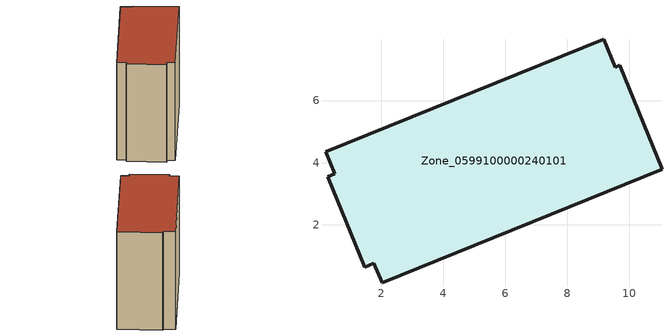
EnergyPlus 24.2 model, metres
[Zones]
Zone_0599100000240101
 floor ground (C_G): 9.17,7.98 9.54,7.08 9.69,7.13 11.05,3.78 2.03,0.12 1.76,0.76 1.47,0.63 0.29,3.55 0.51,3.64 0.21,4.34 z2.9
 wall outside (C_F): 0.51,3.64 0.29,3.55 1.47,0.63 1.76,0.76 2.03,0.12 11.05,3.78 9.69,7.13 9.54,7.08 9.17,7.98 0.21,4.34 0.51,3.64 z2.9:11.44
 roof outside (C_R): 9.54,7.08 9.17,7.98 0.21,4.34 0.51,3.64 0.29,3.55 1.47,0.63 1.76,0.76 2.03,0.12 11.05,3.78 9.69,7.13 z11.44
[BUILDING]
Pand.0599100000240101: North Axis=0; Terrain=City; Loads Convergence Tolerance Value=0.04; Temperature Convergence Tolerance Value=0.4; Solar Distribution=FullExterior; Maximum Number of Warmup Days=25; Minimum Number of Warmup Days=1
[Site:Location]
Rotterdam.The.Hague.AP_ZH_NLD Design_Conditions: Latitude=51.96; Longitude=4.45; Time Zone=1; Elevation=-4.5
[SITE:GROUNDTEMPERATURE:BUILDINGSURFACE]
18, 18, 18, 18, 18, 18, 18, 18, 18, 18, 18, 18
[MATERIAL] Thermal Absorptance=0.9; Solar Absorptance=0.7; Visible Absorptance=0.7
Name | Roughness | Thickness | Conductivity | Density | Specific Heat
G.TI.1946-1964 | MediumSmooth | 0.15 | 1 | 540 | 1210
F.TI.1946-1964 | Rough | 0.3 | 0.857143 | 1920 | 840
R.TI.1946-1964 | MediumRough | 0.2 | 0.277778 | 1500 | 1000
[CONSTRUCTION]
C_G: G.TI.1946-1964
C_F: F.TI.1946-1964
C_R: R.TI.1946-1964
[ZONE]
Zone_0599100000240101: Type=1; Multiplier=1; Ceiling Height=Autocalculate; Volume=Autocalculate; Floor Area=autocalculate; Part of Total Floor Area=Yes
[ZONEINFILTRATION:DESIGNFLOWRATE]
Infil_Zone_0599100000240101: Zone or ZoneList or Space or SpaceList=Zone_0599100000240101; Schedule=AlwaysOn; Design Flow Rate Calculation Method=Flow/Area; Flow Rate per Floor Area=0.003; Constant Term Coefficient=1; Temperature Term Coefficient=0; Velocity Term Coefficient=0; Velocity Squared Term Coefficient=0
[HVACTEMPLATE:ZONE:IDEALLOADSAIRSYSTEM]
Zone_0599100000240101: Maximum Heating Supply Air Temperature=50; Minimum Cooling Supply Air Temperature=13; Maximum Heating Supply Air Humidity Ratio=0.0156; Minimum Cooling Supply Air Humidity Ratio=0.0077; Heating Limit=NoLimit; Cooling Limit=NoLimit; Dehumidification Control Type=ConstantSensibleHeatRatio; Cooling Sensible Heat Ratio=0.7; Dehumidification Setpoint=60; Humidification Control Type=None; Humidification Setpoint=30; Outdoor Air Method=None; Outdoor Air Flow Rate per Person=0.00944; Outdoor Air Flow Rate per Zone Floor Area=0; Outdoor Air Flow Rate per Zone=0; Demand Controlled Ventilation Type=None; Outdoor Air Economizer Type=NoEconomizer; Heat Recovery Type=None; Sensible Heat Recovery Effectiveness=0.7; Latent Heat Recovery Effectiveness=0.65
[ZONECONTROL:THERMOSTAT]
ThermostatControl_Zone_0599100000240101: Zone or ZoneList=Zone_0599100000240101; Control Type Schedule=DualSetpointControlType; Control 1=Thermostat_Zone_0599100000240101; Temperature Difference Between Cutout And Setpoint=0
[THERMOSTATSETPOINT:DUALSETPOINT]
Thermostat_Zone_0599100000240101: Heating Setpoint Temperature Schedule=HeatingSetpoint_Zone_0599100000240101; Cooling Setpoint Temperature Schedule=CoolingSetpoint_Zone_0599100000240101
[SCHEDULE:COMPACT]
HeatingSetpoint_Zone_0599100000240101: Through: 12/31, For: AllDays, Until: 24:00, 21
CoolingSetpoint_Zone_0599100000240101: Through: 12/31, For: AllDays, Until: 24:00, 24
DualSetpointControlType: Through: 12/31, For: AllDays, Until: 24:00, 4
AlwaysOn: Through: 12/31, For: AllDays, Until: 24:00, 1
